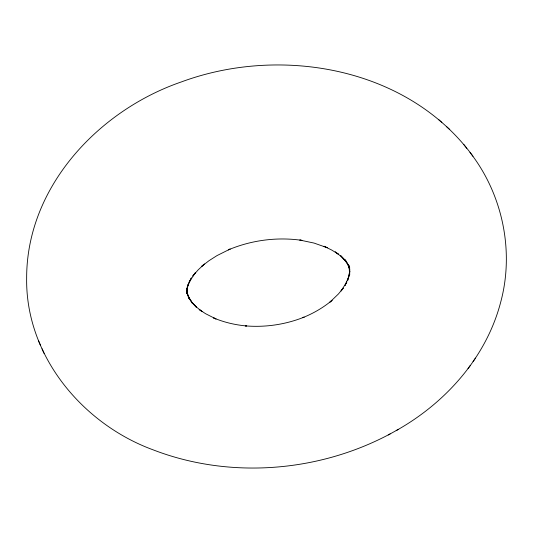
<?xml version="1.0" encoding="UTF-8"?>
<svg xmlns="http://www.w3.org/2000/svg" width="533" height="533" viewBox="0 0 533 533"><rect width="100%" height="100%" fill="white"/><g stroke="black" fill="none" stroke-linecap="round" stroke-linejoin="round"><path stroke-width="0.8" d="M187.636 285.728L186.91 293.483L187.03 288.446L187.376 294.536L186.85 290.412M187.756 284.988L187.036 289.086L188.742 282.783L187.156 287.44L191.367 277.92L189.162 282.044L195.444 272.623L192.779 276.021L198.203 269.831L204.425 264.015L201.667 266.367L208.969 260.724L216.984 255.607L230.143 249.044L228.384 249.85C251.449 240.15 277.16 236.785 301.931 240.363L299.806 240.057L314.064 243.075L327.262 247.725L323.997 246.266L331.673 250.024L338.702 254.361L335.217 251.882L341.273 256.56L346.583 261.69L340.767 255.753L347.623 263.635L344.798 259.631L349.755 268.026L347.523 263.522L349.801 269.325L348.489 265.207L349.741 270.451L348.948 265.521L349.688 274.608L349.648 269.738L349.162 275.894L349.841 271.23L347.636 280.538L348.955 276.307L344.978 285.555L346.823 281.93L341.067 290.978L343.272 288.093L338.422 293.976L329.967 302.098L332.119 300.272C323.391 307.588 313.431 313.357 302.884 317.615L304.11 317.135C285.528 324.564 265.207 327.568 245.273 325.856L246.539 325.969C235.193 324.95 223.973 322.318 213.473 317.861L216.018 318.987L205.538 313.677L199.162 309.46L202.067 311.592L196.47 307.048L191.48 302.064L196.67 307.548L192.146 302.524L188.289 297.121L192.58 303.53L187.723 295.275L189.681 299.546L186.75 291.591M396.199 430.577C445.381 403.061 486.283 357.49 500.674 302.231C514.538 251.07 502.526 194.119 469.979 152.411M468.047 368.616L470.366 365.358M473.071 361.514L475.476 358.129M472.964 156.249C408.131 67.391 280.791 45.125 181.34 81.935C98.518 110.418 26.49 187.07 26.65 278.146C25.471 355.424 82.209 423.715 152.831 449.732C229.19 479.274 318.128 472.405 390.109 433.929M388.257 434.961L398.224 429.451M446.387 126.488L449.745 129.512M438.566 119.499L441.83 122.437M463.837 144.53L466.768 148.301M38.516 340.774L40.528 345.377M42.067 348.829L44.046 353.359M186.757 291.638L187.876 295.562L186.863 290.338"/></g></svg>
